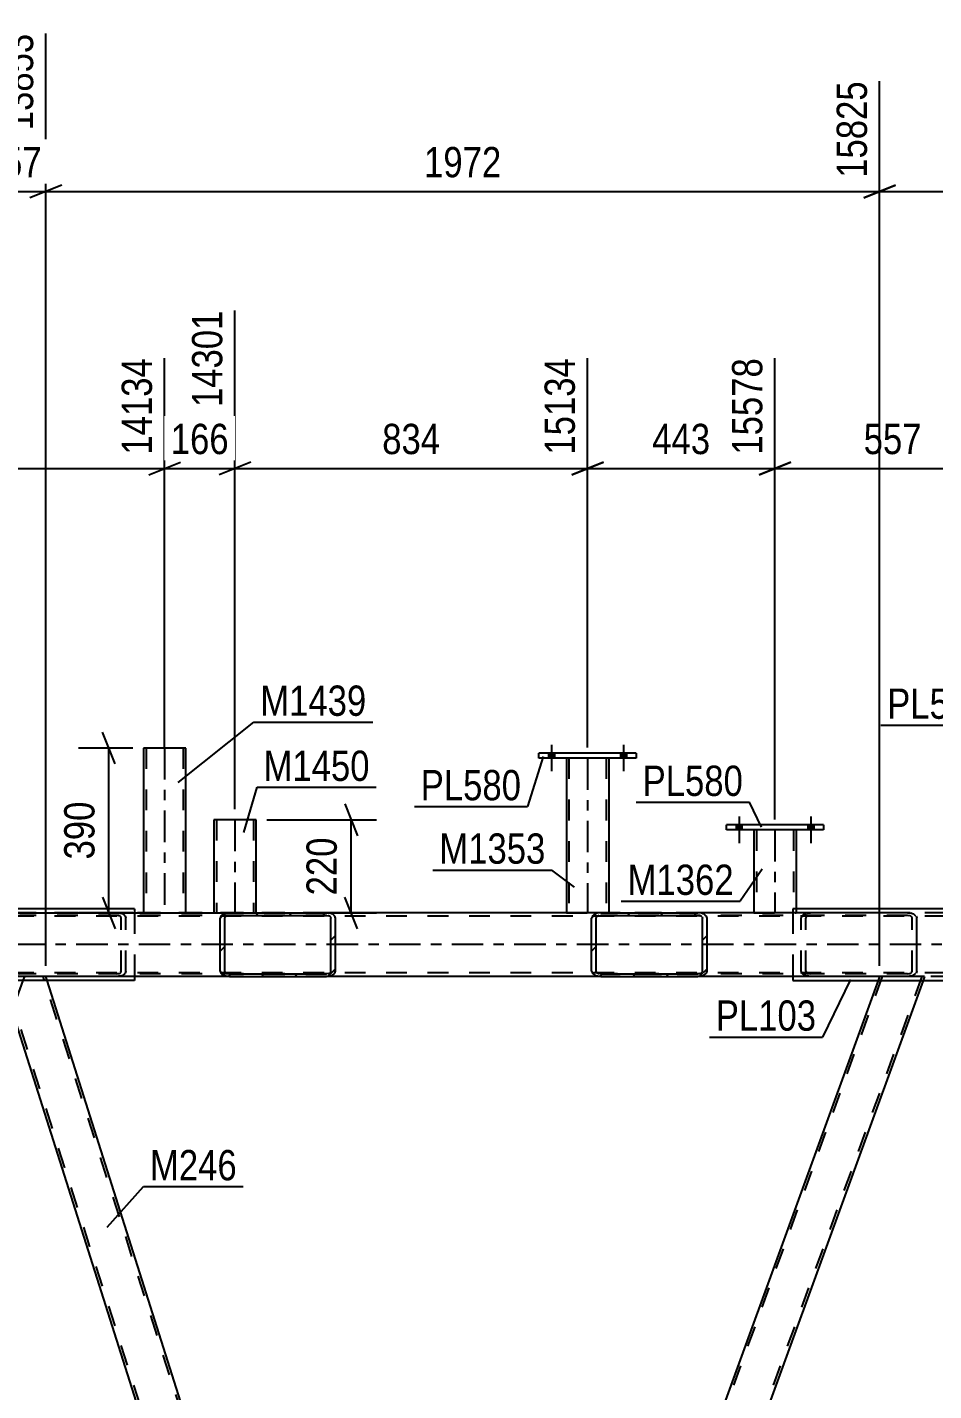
# Model space of a CAD drawing. Header units: millimetres. Extents: x -857 to 332, y -866 to -25.
# Drawn here: x -230.6 to -144.8, y -319.6 to -190.6 of the extents above; entities that cross this region are included whole.
import ezdxf

# ---------------------------------------------------------------- set-up
doc = ezdxf.new("R2010")
doc.units = ezdxf.units.MM
doc.linetypes.add('DXK_LINE_DOT2', pattern=[3.9198, 1.9599, -1.9599])
doc.linetypes.add('DXK_LINE_DOT3', pattern=[5.9187, 2.979, -0.9799, 0.9799, -0.9799])
doc.styles.add('Arial Narrow', font='ARIALN.TTF', dxfattribs={"height": 0.2})

# ---------------------------------------------------------------- blocks, each defined once
blk = doc.blocks.new('Bolt-570386455-1266 - 1253')
at = {"linetype": 'Continuous'}
for points in [[(-162.96, -266.08), (-163.52, -266.08), (-163.52, -266.56), (-162.96, -266.56)], [(-162.96, -266.08), (-163.52, -266.08), (-163.52, -266.56), (-162.96, -266.56)], [(-156.16, -266.08), (-156.72, -266.08), (-156.72, -266.56), (-156.16, -266.56)], [(-156.16, -266.08), (-156.72, -266.08), (-156.72, -266.56), (-156.16, -266.56)]]:
    blk.add_hatch(color=1, dxfattribs=at).paths.add_polyline_path(points)
at = {"color": 1, "linetype": 'Continuous'}
for p, q in [((-163.24, -265.28), (-163.24, -267.8)), ((-163.24, -265.28), (-163.24, -267.8)), ((-156.44, -265.28), (-156.44, -267.8)), ((-156.44, -265.28), (-156.44, -267.8)), ((-163.52, -266.08), (-163.52, -266.56)), ((-163.52, -266.08), (-163.52, -266.56)), ((-162.96, -266.08), (-162.96, -266.56)), ((-162.96, -266.08), (-162.96, -266.56)), ((-156.72, -266.08), (-156.72, -266.56)), ((-156.72, -266.08), (-156.72, -266.56)), ((-156.16, -266.08), (-156.16, -266.56)), ((-156.16, -266.08), (-156.16, -266.56))]:
    blk.add_line(p, q, dxfattribs=at)
blk = doc.blocks.new('Part-570386455-1396 - 1253')
at = {"color": 2, "linetype": 'Continuous'}
for p, q in [((-161.84, -266.56), (-161.84, -274.41)), ((-157.84, -266.56), (-157.84, -274.01))]:
    blk.add_line(p, q, dxfattribs=at)
at = {"color": 7, "linetype": 'DXK_LINE_DOT2'}
for p, q in [((-157.84, -266.56), (-161.84, -266.56)), ((-161.8, -266.56), (-161.84, -266.56)), ((-161.6, -266.56), (-161.6, -274.41)), ((-158.08, -266.56), (-158.08, -274.41)), ((-161.84, -274.41), (-161.84, -274.41)), ((-161.84, -274.41), (-157.84, -274.41)), ((-157.84, -274.01), (-157.84, -274.41))]:
    blk.add_line(p, q, dxfattribs=at)
at = {"color": 7, "linetype": 'DXK_LINE_DOT3'}
blk.add_line((-159.84, -266.56), (-159.84, -274.41), dxfattribs=at)
blk = doc.blocks.new('Bolt-570386455-1319 - 1253')
at = {"linetype": 'Continuous'}
for points in [[(-180.69, -259.29), (-181.25, -259.29), (-181.25, -259.77), (-180.69, -259.77)], [(-180.69, -259.29), (-181.25, -259.29), (-181.25, -259.77), (-180.69, -259.77)], [(-173.89, -259.29), (-174.45, -259.29), (-174.45, -259.77), (-173.89, -259.77)], [(-173.89, -259.29), (-174.45, -259.29), (-174.45, -259.77), (-173.89, -259.77)]]:
    blk.add_hatch(color=1, dxfattribs=at).paths.add_polyline_path(points)
at = {"color": 1, "linetype": 'Continuous'}
for p, q in [((-180.97, -258.49), (-180.97, -261.01)), ((-180.97, -258.49), (-180.97, -261.01)), ((-174.17, -258.49), (-174.17, -261.01)), ((-174.17, -258.49), (-174.17, -261.01)), ((-181.25, -259.29), (-181.25, -259.77)), ((-181.25, -259.29), (-181.25, -259.77)), ((-180.69, -259.29), (-180.69, -259.77)), ((-180.69, -259.29), (-180.69, -259.77)), ((-174.45, -259.29), (-174.45, -259.77)), ((-174.45, -259.29), (-174.45, -259.77)), ((-173.89, -259.29), (-173.89, -259.77)), ((-173.89, -259.29), (-173.89, -259.77))]:
    blk.add_line(p, q, dxfattribs=at)
blk = doc.blocks.new('Part-570386455-1726 - 1253')
at = {"color": 2, "linetype": 'Continuous'}
for p, q in [((-172.97, -259.29), (-182.17, -259.29)), ((-182.17, -259.77), (-182.17, -259.29)), ((-172.97, -259.77), (-182.17, -259.77)), ((-172.97, -259.29), (-172.97, -259.77))]:
    blk.add_line(p, q, dxfattribs=at)
blk = doc.blocks.new('Part-570386455-1364 - 1253')
at = {"color": 7, "linetype": 'DXK_LINE_DOT2'}
for p, q in [((-92.74, -274.73), (-782.94, -274.73)), ((-92.74, -274.41), (-754.09, -274.41)), ((-202.27, -274.41), (-261.44, -274.41)), ((-135.29, -274.41), (-176.31, -274.41)), ((-92.74, -280.09), (-782.94, -280.09)), ((-202.27, -280.41), (-261.44, -280.41)), ((-135.29, -280.41), (-176.31, -280.41))]:
    blk.add_line(p, q, dxfattribs=at)
at = {"color": 2, "linetype": 'Continuous'}
for p, q in [((-176.31, -274.41), (-202.27, -274.41)), ((-176.31, -280.41), (-202.27, -280.41))]:
    blk.add_line(p, q, dxfattribs=at)
at = {"color": 7, "linetype": 'DXK_LINE_DOT3'}
blk.add_line((-92.74, -277.41), (-782.94, -277.41), dxfattribs=at)
blk = doc.blocks.new('Part-570386455-1401 - 1253')
at = {"color": 2, "linetype": 'Continuous'}
for p, q in [((-155.24, -266.08), (-164.44, -266.08)), ((-164.44, -266.56), (-164.44, -266.08)), ((-155.24, -266.56), (-164.44, -266.56)), ((-155.24, -266.08), (-155.24, -266.56))]:
    blk.add_line(p, q, dxfattribs=at)
blk = doc.blocks.new('Part-570386455-1557 - 1253')
at = {"color": 2, "linetype": 'Continuous'}
for p, q in [((-208.92, -265.6), (-212.92, -265.6)), ((-212.92, -265.6), (-212.92, -274.41)), ((-208.92, -274.41), (-208.92, -265.6))]:
    blk.add_line(p, q, dxfattribs=at)
at = {"color": 7, "linetype": 'DXK_LINE_DOT2'}
for p, q in [((-212.68, -265.6), (-212.68, -274.41)), ((-212.68, -265.6), (-212.66, -265.6)), ((-209.16, -265.6), (-209.16, -274.41)), ((-212.92, -274.41), (-212.92, -274.41)), ((-212.92, -274.41), (-208.92, -274.41)), ((-208.92, -274.41), (-208.92, -274.41)), ((-208.92, -274.41), (-208.92, -274.41))]:
    blk.add_line(p, q, dxfattribs=at)
at = {"color": 7, "linetype": 'DXK_LINE_DOT3'}
blk.add_line((-210.92, -265.6), (-210.92, -274.41), dxfattribs=at)
blk = doc.blocks.new('Part-570386455-2098 - 1253')
at = {"color": 7, "linetype": 'DXK_LINE_DOT2'}
for p, q in [((-149.69, -280.41), (-193, -399.41)), ((-145.94, -280.41), (-189.25, -399.41)), ((-149.94, -280.41), (-150.09, -280.81)), ((-145.69, -280.41), (-149.94, -280.41)), ((-149.94, -280.41), (-149.9, -280.41)), ((-145.69, -280.41), (-145.83, -280.81)), ((-192.09, -396.2), (-193.26, -399.41)), ((-189, -399.41), (-193.26, -399.41)), ((-188.85, -399.01), (-189, -399.41))]:
    blk.add_line(p, q, dxfattribs=at)
at = {"color": 2, "linetype": 'Continuous'}
for p, q in [((-150.09, -280.81), (-192.09, -396.2)), ((-145.83, -280.81), (-188.85, -399.01))]:
    blk.add_line(p, q, dxfattribs=at)
blk = doc.blocks.new('Part-570386455-1721 - 1253')
at = {"color": 2, "linetype": 'Continuous'}
for p, q in [((-179.57, -259.77), (-179.57, -274.41)), ((-175.57, -259.77), (-175.57, -274.41))]:
    blk.add_line(p, q, dxfattribs=at)
at = {"color": 7, "linetype": 'DXK_LINE_DOT2'}
for p, q in [((-175.57, -259.77), (-179.57, -259.77)), ((-179.53, -259.77), (-179.57, -259.77)), ((-179.33, -259.77), (-179.33, -274.41)), ((-175.81, -259.77), (-175.81, -274.41)), ((-179.57, -274.41), (-179.57, -274.41)), ((-179.57, -274.41), (-175.57, -274.41)), ((-175.57, -274.41), (-175.57, -274.41)), ((-175.57, -274.41), (-175.57, -274.41))]:
    blk.add_line(p, q, dxfattribs=at)
at = {"color": 7, "linetype": 'DXK_LINE_DOT3'}
blk.add_line((-177.57, -259.77), (-177.57, -274.41), dxfattribs=at)
blk = doc.blocks.new('Part-570386455-1733 - 1253')
at = {"color": 2, "linetype": 'Continuous'}
for p, q in [((-215.57, -258.81), (-219.57, -258.81)), ((-219.57, -258.81), (-219.57, -274.41)), ((-215.57, -274.41), (-215.57, -258.81))]:
    blk.add_line(p, q, dxfattribs=at)
at = {"color": 7, "linetype": 'DXK_LINE_DOT2'}
for p, q in [((-219.33, -258.81), (-219.33, -274.41)), ((-219.33, -258.81), (-219.31, -258.81)), ((-219.31, -258.81), (-219.27, -258.81)), ((-219.27, -258.81), (-219.26, -258.81)), ((-215.81, -258.81), (-215.81, -274.41)), ((-219.57, -274.41), (-219.57, -274.41)), ((-219.57, -274.41), (-215.57, -274.41)), ((-215.57, -274.41), (-215.57, -274.41)), ((-215.57, -274.41), (-215.57, -274.41))]:
    blk.add_line(p, q, dxfattribs=at)
at = {"color": 7, "linetype": 'DXK_LINE_DOT3'}
blk.add_line((-217.57, -258.81), (-217.57, -274.41), dxfattribs=at)
blk = doc.blocks.new('Part-570386455-1905 - 1253')
at = {"color": 2, "linetype": 'Continuous'}
for p, q in [((-158.15, -274.01), (-158.15, -274.41)), ((-135.29, -274.01), (-158.15, -274.01)), ((-135.29, -280.81), (-135.29, -274.01)), ((-158.15, -280.41), (-158.15, -280.81)), ((-158.15, -280.81), (-135.29, -280.81))]:
    blk.add_line(p, q, dxfattribs=at)
at = {"color": 7, "linetype": 'DXK_LINE_DOT2'}
blk.add_line((-158.15, -274.41), (-158.15, -280.41), dxfattribs=at)
blk = doc.blocks.new('Part-570386455-1910 - 1253')
at = {"color": 2, "linetype": 'Continuous'}
for p, q in [((-243.28, -274.01), (-243.28, -274.41)), ((-220.43, -274.01), (-243.28, -274.01)), ((-220.43, -274.01), (-220.43, -274.41)), ((-243.28, -280.41), (-243.28, -280.81)), ((-220.43, -280.81), (-243.28, -280.81)), ((-220.43, -280.41), (-220.43, -280.81))]:
    blk.add_line(p, q, dxfattribs=at)
at = {"color": 7, "linetype": 'DXK_LINE_DOT2'}
for p, q in [((-243.28, -274.41), (-243.28, -280.41)), ((-220.43, -274.41), (-220.43, -280.41))]:
    blk.add_line(p, q, dxfattribs=at)
blk = doc.blocks.new('Part-570386455-2012 - 1253')
at = {"linetype": 'Continuous'}
h = blk.add_hatch(dxfattribs=at)
h.set_pattern_fill('', scale=0.7, style=0, pattern_type=0)
h.set_pattern_definition([(45, (-212.3178, -274.8868), (-1.57154, 1.57154), [])])
h.paths.add_polyline_path([(-212.25, -274.7), (-212.32, -274.89), (-212.32, -279.93), (-212.25, -280.11), (-212.06, -280.27), (-211.78, -280.37), (-211.44, -280.41), (-202.27, -280.41), (-201.94, -280.37), (-201.66, -280.27), (-201.47, -280.11), (-201.4, -279.93), (-201.4, -274.89), (-201.47, -274.7), (-201.66, -274.55), (-201.94, -274.44), (-202.27, -274.41), (-211.44, -274.41), (-211.78, -274.44), (-212.06, -274.55)])
h.paths.add_polyline_path([(-211.61, -274.67), (-211.44, -274.65), (-202.27, -274.65), (-202.11, -274.67), (-201.96, -274.72), (-201.87, -274.79), (-201.84, -274.89), (-201.84, -279.93), (-201.87, -280.02), (-201.96, -280.1), (-202.11, -280.15), (-202.27, -280.17), (-211.44, -280.17), (-211.61, -280.15), (-211.75, -280.1), (-211.85, -280.02), (-211.88, -279.93), (-211.88, -274.89), (-211.85, -274.79), (-211.75, -274.72)])
at = {"color": 2, "linetype": 'Continuous'}
for p, q in [((-231.86, -274.89), (-231.82, -274.7)), ((-231.82, -274.7), (-231.73, -274.55)), ((-231.73, -274.55), (-231.59, -274.44)), ((-231.59, -274.44), (-231.57, -274.44)), ((-231.57, -274.44), (-231.27, -274.41)), ((-231.27, -274.41), (-211.44, -274.41)), ((-212.25, -274.7), (-212.32, -274.89)), ((-211.44, -274.41), (-211.78, -274.44)), ((-211.61, -274.67), (-211.44, -274.65)), ((-211.44, -274.41), (-202.27, -274.41)), ((-211.44, -274.65), (-202.27, -274.65)), ((-201.94, -274.44), (-202.27, -274.41)), ((-202.27, -274.65), (-202.11, -274.67)), ((-201.4, -274.89), (-201.47, -274.7)), ((-231.86, -279.93), (-231.86, -274.89)), ((-212.32, -279.93), (-212.32, -274.89)), ((-211.88, -274.89), (-211.85, -274.79)), ((-211.88, -279.93), (-211.88, -274.89)), ((-201.87, -274.79), (-201.84, -274.89)), ((-201.84, -279.93), (-201.84, -274.89)), ((-201.4, -279.93), (-201.4, -274.89)), ((-231.82, -280.11), (-231.86, -279.93)), ((-231.73, -280.27), (-231.82, -280.11)), ((-231.59, -280.37), (-231.73, -280.27)), ((-231.57, -280.37), (-231.59, -280.37)), ((-231.27, -280.41), (-231.57, -280.37)), ((-211.44, -280.41), (-231.27, -280.41)), ((-212.32, -279.93), (-212.25, -280.11)), ((-211.85, -280.02), (-211.88, -279.93)), ((-211.78, -280.37), (-211.44, -280.41)), ((-211.44, -280.17), (-211.61, -280.15)), ((-211.44, -280.17), (-202.27, -280.17)), ((-211.44, -280.41), (-202.27, -280.41)), ((-202.11, -280.15), (-202.27, -280.17)), ((-202.27, -280.41), (-201.94, -280.37)), ((-201.84, -279.93), (-201.87, -280.02)), ((-201.47, -280.11), (-201.4, -279.93))]:
    blk.add_line(p, q, dxfattribs=at)
at = {"color": 7, "linetype": 'DXK_LINE_DOT2'}
for p, q in [((-231.58, -274.72), (-231.62, -274.79)), ((-231.44, -274.67), (-231.58, -274.72)), ((-231.58, -274.72), (-231.58, -280.1)), ((-231.57, -280.37), (-231.57, -274.44)), ((-231.27, -274.65), (-231.44, -274.67)), ((-202.27, -274.65), (-231.27, -274.65)), ((-222.1, -274.41), (-221.77, -274.44)), ((-221.94, -274.67), (-222.1, -274.65)), ((-221.3, -274.7), (-221.23, -274.89)), ((-211.44, -274.41), (-202.27, -274.41)), ((-231.62, -274.79), (-231.64, -274.89)), ((-231.64, -279.93), (-231.64, -274.89)), ((-221.67, -274.89), (-221.7, -274.79)), ((-221.67, -279.93), (-221.67, -274.89)), ((-221.23, -279.93), (-221.23, -274.89)), ((-231.64, -279.93), (-231.62, -280.02)), ((-231.62, -280.02), (-231.58, -280.1)), ((-231.58, -280.1), (-231.44, -280.15)), ((-231.44, -280.15), (-231.27, -280.17)), ((-202.27, -280.17), (-231.27, -280.17)), ((-222.1, -280.17), (-221.94, -280.15)), ((-221.77, -280.37), (-222.1, -280.41)), ((-221.7, -280.02), (-221.67, -279.93)), ((-221.23, -279.93), (-221.3, -280.11)), ((-202.27, -280.41), (-211.44, -280.41))]:
    blk.add_line(p, q, dxfattribs=at)
for centre, radius, start, end in [((-222, -275.07), 0.409, 41.9362, 80.4818), ((-221.9, -275.25), 0.817, 41.9362, 80.4818), ((-222, -279.75), 0.409, 279.5182, 318.0638), ((-221.9, -279.56), 0.817, 279.5182, 318.0638)]:
    blk.add_arc(centre, radius, start, end, dxfattribs=at)
at = {"color": 2, "linetype": 'Continuous'}
for centre, radius, start, end in [((-211.64, -275.25), 0.817, 99.5182, 138.0638), ((-211.54, -275.07), 0.409, 99.5182, 138.0638), ((-202.17, -275.07), 0.409, 41.9362, 80.4818), ((-202.07, -275.25), 0.817, 41.9362, 80.4818), ((-211.64, -279.56), 0.817, 221.9362, 260.4818), ((-211.54, -279.75), 0.409, 221.9362, 260.4818), ((-202.17, -279.75), 0.409, 279.5182, 318.0638), ((-202.07, -279.56), 0.817, 279.5182, 318.0638)]:
    blk.add_arc(centre, radius, start, end, dxfattribs=at)
blk = doc.blocks.new('Part-570386455-2091 - 1253')
at = {"linetype": 'Continuous'}
h = blk.add_hatch(dxfattribs=at)
h.set_pattern_fill('', scale=0.7, style=0, pattern_type=0)
h.set_pattern_definition([(45, (-177.1798, -274.8868), (-1.57154, 1.57154), [])])
h.paths.add_polyline_path([(-177.11, -274.7), (-177.18, -274.89), (-177.18, -279.93), (-177.11, -280.11), (-176.92, -280.27), (-176.64, -280.37), (-176.31, -280.41), (-167.14, -280.41), (-166.8, -280.37), (-166.52, -280.27), (-166.33, -280.11), (-166.26, -279.93), (-166.26, -274.89), (-166.33, -274.7), (-166.52, -274.55), (-166.8, -274.44), (-167.14, -274.41), (-176.31, -274.41), (-176.64, -274.44), (-176.92, -274.55)])
h.paths.add_polyline_path([(-176.47, -274.67), (-176.31, -274.65), (-167.14, -274.65), (-166.97, -274.67), (-166.83, -274.72), (-166.73, -274.79), (-166.7, -274.89), (-166.7, -279.93), (-166.73, -280.02), (-166.83, -280.1), (-166.97, -280.15), (-167.14, -280.17), (-176.31, -280.17), (-176.47, -280.15), (-176.62, -280.1), (-176.71, -280.02), (-176.74, -279.93), (-176.74, -274.89), (-176.71, -274.79), (-176.62, -274.72)])
at = {"color": 2, "linetype": 'Continuous'}
for p, q in [((-177.11, -274.7), (-177.18, -274.89)), ((-176.31, -274.41), (-176.64, -274.44)), ((-176.47, -274.67), (-176.31, -274.65)), ((-176.31, -274.41), (-167.14, -274.41)), ((-176.31, -274.65), (-167.14, -274.65)), ((-147.31, -274.41), (-167.14, -274.41)), ((-166.8, -274.44), (-167.14, -274.41)), ((-167.14, -274.65), (-166.97, -274.67)), ((-166.26, -274.89), (-166.33, -274.7)), ((-147.31, -274.41), (-146.97, -274.44)), ((-146.5, -274.7), (-146.43, -274.89)), ((-177.18, -279.93), (-177.18, -274.89)), ((-176.74, -274.89), (-176.71, -274.79)), ((-176.74, -279.93), (-176.74, -274.89)), ((-166.73, -274.79), (-166.7, -274.89)), ((-166.7, -279.93), (-166.7, -274.89)), ((-166.26, -279.93), (-166.26, -274.89)), ((-146.43, -279.93), (-146.43, -274.89)), ((-177.18, -279.93), (-177.11, -280.11)), ((-176.71, -280.02), (-176.74, -279.93)), ((-176.64, -280.37), (-176.31, -280.41)), ((-176.31, -280.17), (-176.47, -280.15)), ((-176.31, -280.17), (-167.14, -280.17)), ((-176.31, -280.41), (-167.14, -280.41)), ((-166.97, -280.15), (-167.14, -280.17)), ((-167.14, -280.41), (-166.8, -280.37)), ((-147.31, -280.41), (-167.14, -280.41)), ((-166.7, -279.93), (-166.73, -280.02)), ((-166.33, -280.11), (-166.26, -279.93)), ((-146.97, -280.37), (-147.31, -280.41)), ((-146.43, -279.93), (-146.5, -280.11))]:
    blk.add_line(p, q, dxfattribs=at)
at = {"color": 7, "linetype": 'DXK_LINE_DOT2'}
for p, q in [((-176.31, -274.41), (-167.14, -274.41)), ((-147.31, -274.65), (-176.31, -274.65)), ((-157.35, -274.89), (-157.28, -274.7)), ((-156.81, -274.44), (-156.48, -274.41)), ((-156.48, -274.65), (-156.64, -274.67)), ((-147.14, -274.67), (-147.31, -274.65)), ((-157.35, -279.93), (-157.35, -274.89)), ((-156.88, -274.79), (-156.91, -274.89)), ((-156.91, -279.93), (-156.91, -274.89)), ((-146.87, -274.89), (-146.9, -274.79)), ((-146.87, -279.93), (-146.87, -274.89)), ((-147.31, -280.17), (-176.31, -280.17)), ((-167.14, -280.41), (-176.31, -280.41)), ((-157.28, -280.11), (-157.35, -279.93)), ((-156.91, -279.93), (-156.88, -280.02)), ((-156.48, -280.41), (-156.81, -280.37)), ((-156.64, -280.15), (-156.48, -280.17)), ((-147.31, -280.17), (-147.14, -280.15)), ((-146.9, -280.02), (-146.87, -279.93))]:
    blk.add_line(p, q, dxfattribs=at)
at = {"color": 2, "linetype": 'Continuous'}
for centre, radius, start, end in [((-176.51, -275.25), 0.817, 99.5182, 138.0638), ((-176.41, -275.07), 0.409, 99.5182, 138.0638), ((-167.04, -275.07), 0.409, 41.9362, 80.4818), ((-166.94, -275.25), 0.817, 41.9362, 80.4818), ((-147.11, -275.25), 0.817, 41.9362, 80.4818), ((-176.51, -279.56), 0.817, 221.9362, 260.4818), ((-176.41, -279.75), 0.409, 221.9362, 260.4818), ((-167.04, -279.75), 0.409, 279.5182, 318.0638), ((-166.94, -279.56), 0.817, 279.5182, 318.0638), ((-147.11, -279.56), 0.817, 279.5182, 318.0638)]:
    blk.add_arc(centre, radius, start, end, dxfattribs=at)
at = {"color": 7, "linetype": 'DXK_LINE_DOT2'}
for centre, radius, start, end in [((-156.68, -275.25), 0.817, 99.5182, 138.0638), ((-156.58, -275.07), 0.409, 99.5182, 138.0638), ((-147.21, -275.07), 0.409, 41.9362, 80.4818), ((-156.68, -279.56), 0.817, 221.9362, 260.4818), ((-156.58, -279.75), 0.409, 221.9362, 260.4818), ((-147.21, -279.75), 0.409, 279.5182, 318.0638)]:
    blk.add_arc(centre, radius, start, end, dxfattribs=at)
blk = doc.blocks.new('Part-570386455-2108 - 1253')
at = {"color": 2, "linetype": 'Continuous'}
for p, q in [((-230.97, -280.81), (-231.99, -283.61)), ((-192.09, -396.2), (-228.68, -280.81)), ((-195.4, -399.01), (-231.99, -283.61)), ((-192.09, -396.2), (-193.11, -399.01))]:
    blk.add_line(p, q, dxfattribs=at)
at = {"color": 7, "linetype": 'DXK_LINE_DOT2'}
for p, q in [((-230.82, -280.41), (-230.97, -280.81)), ((-228.81, -280.41), (-230.82, -280.41)), ((-192.22, -396.57), (-229.06, -280.41)), ((-228.68, -280.81), (-228.81, -280.41)), ((-195.02, -399.41), (-231.85, -283.24)), ((-195.27, -399.41), (-195.4, -399.01)), ((-193.26, -399.41), (-195.27, -399.41)), ((-193.11, -399.01), (-193.26, -399.41))]:
    blk.add_line(p, q, dxfattribs=at)
blk = doc.blocks.new('StraightDimension-570386455-15690 - 1253')
at = {"color": 7, "linetype": 'Continuous'}
for p, q in [((-257.57, -257.81), (-257.57, -217.41)), ((-217.57, -258.77), (-217.57, -221.91)), ((-256.07, -231.75), (-259.07, -232.95)), ((-219.07, -232.95), (-216.07, -231.75)), ((-257.57, -232.35), (-217.57, -232.35))]:
    blk.add_line(p, q, dxfattribs=at)
at = {"color": 0}
blk.add_wipeout([(-233.31, -231.6), (-233.31, -227.4), (-241.82, -227.4), (-241.82, -231.6)], dxfattribs=at)
at = {"color": 3, "style": 'Arial Narrow'}
blk.add_text('1000', height=2.863, dxfattribs=at).set_placement((-241.22, -231))
at = {"color": 0, "linetype": 'Continuous'}
blk.add_wipeout([(-218.17, -221.31), (-222.37, -221.31), (-222.37, -231.65), (-218.17, -231.65)], dxfattribs=at)
at = {"color": 3, "linetype": 'Continuous', "style": 'Arial Narrow'}
blk.add_text('14134', height=2.863, rotation=90.0002, dxfattribs=at).set_placement((-218.77, -231.05))
blk = doc.blocks.new('StraightDimension-570386455-35167 - 1253')
at = {"color": 7, "linetype": 'Continuous'}
for p, q in [((-149.94, -279.41), (-149.94, -195.72)), ((-92.74, -273.41), (-92.74, -195.72)), ((-148.44, -205.56), (-151.44, -206.76)), ((-149.94, -206.16), (-92.74, -206.16)), ((-94.24, -206.76), (-91.24, -205.56))]:
    blk.add_line(p, q, dxfattribs=at)
at = {"color": 0}
blk.add_wipeout([(-117.08, -205.41), (-117.08, -201.21), (-125.6, -201.21), (-125.6, -205.41)], dxfattribs=at)
at = {"color": 3, "style": 'Arial Narrow'}
blk.add_text('1430', height=2.863, dxfattribs=at).set_placement((-125, -204.81))
at = {"color": 0, "linetype": 'Continuous'}
blk.add_wipeout([(-93.34, -195.12), (-97.54, -195.12), (-97.54, -205.46), (-93.34, -205.46)], dxfattribs=at)
at = {"color": 3, "linetype": 'Continuous', "style": 'Arial Narrow'}
blk.add_text('17255', height=2.863, rotation=90.0002, dxfattribs=at).set_placement((-93.94, -204.86))
blk = doc.blocks.new('StraightDimension-570386455-15688 - 1253')
at = {"color": 7, "linetype": 'Continuous'}
for p, q in [((-210.92, -264.6), (-210.92, -217.41)), ((-177.57, -258.77), (-177.57, -221.91)), ((-209.42, -231.75), (-212.42, -232.95)), ((-179.07, -232.95), (-176.07, -231.75)), ((-210.92, -232.35), (-177.57, -232.35))]:
    blk.add_line(p, q, dxfattribs=at)
at = {"color": 0}
blk.add_wipeout([(-190.9, -231.6), (-190.9, -227.4), (-197.59, -227.4), (-197.59, -231.6)], dxfattribs=at)
at = {"color": 3, "style": 'Arial Narrow'}
blk.add_text('834', height=2.863, dxfattribs=at).set_placement((-196.99, -231))
at = {"color": 0, "linetype": 'Continuous'}
blk.add_wipeout([(-178.17, -221.31), (-182.37, -221.31), (-182.37, -231.65), (-178.17, -231.65)], dxfattribs=at)
at = {"color": 3, "linetype": 'Continuous', "style": 'Arial Narrow'}
blk.add_text('15134', height=2.863, rotation=90.0002, dxfattribs=at).set_placement((-178.77, -231.05))
blk = doc.blocks.new('StraightDimension-570386455-36472 - 1253')
at = {"color": 7, "linetype": 'Continuous'}
for p, q in [((-200.54, -264.1), (-199.34, -267.1)), ((-207.92, -265.6), (-197.54, -265.6)), ((-199.94, -274.41), (-199.94, -265.6)), ((-199.34, -275.91), (-200.54, -272.91)), ((-207.92, -274.41), (-197.54, -274.41))]:
    blk.add_line(p, q, dxfattribs=at)
at = {"color": 0}
blk.add_wipeout([(-200.69, -266.66), (-204.89, -266.66), (-204.89, -273.35), (-200.69, -273.35)], dxfattribs=at)
at = {"color": 3, "style": 'Arial Narrow'}
blk.add_text('220', height=2.863, rotation=90.0002, dxfattribs=at).set_placement((-201.29, -272.75))
blk = doc.blocks.new('StraightDimension-570386455-15687 - 1253')
at = {"color": 7, "linetype": 'Continuous'}
for p, q in [((-177.57, -258.77), (-177.57, -221.91)), ((-159.84, -265.56), (-159.84, -221.91)), ((-176.07, -231.75), (-179.07, -232.95)), ((-161.34, -232.95), (-158.34, -231.75)), ((-177.57, -232.35), (-159.84, -232.35))]:
    blk.add_line(p, q, dxfattribs=at)
at = {"color": 0}
blk.add_wipeout([(-165.36, -231.6), (-165.36, -227.4), (-172.05, -227.4), (-172.05, -231.6)], dxfattribs=at)
at = {"color": 3, "style": 'Arial Narrow'}
blk.add_text('443', height=2.863, dxfattribs=at).set_placement((-171.45, -231))
at = {"color": 0, "linetype": 'Continuous'}
blk.add_wipeout([(-160.44, -221.31), (-164.64, -221.31), (-164.64, -231.65), (-160.44, -231.65)], dxfattribs=at)
at = {"color": 3, "linetype": 'Continuous', "style": 'Arial Narrow'}
blk.add_text('15578', height=2.863, rotation=90.0002, dxfattribs=at).set_placement((-161.04, -231.05))
blk = doc.blocks.new('StraightDimension-570386455-15689 - 1253')
at = {"color": 7, "linetype": 'Continuous'}
for p, q in [((-210.92, -264.6), (-210.92, -217.41)), ((-217.57, -258.77), (-217.57, -221.91)), ((-219.07, -232.95), (-216.07, -231.75)), ((-209.42, -231.75), (-212.42, -232.95)), ((-217.57, -232.35), (-210.92, -232.35))]:
    blk.add_line(p, q, dxfattribs=at)
at = {"color": 0}
blk.add_wipeout([(-210.9, -231.6), (-210.9, -227.4), (-217.59, -227.4), (-217.59, -231.6)], dxfattribs=at)
at = {"color": 3, "style": 'Arial Narrow'}
blk.add_text('166', height=2.863, dxfattribs=at).set_placement((-216.99, -231))
at = {"color": 0, "linetype": 'Continuous'}
blk.add_wipeout([(-211.52, -216.81), (-215.72, -216.81), (-215.72, -227.15), (-211.52, -227.15)], dxfattribs=at)
at = {"color": 3, "linetype": 'Continuous', "style": 'Arial Narrow'}
blk.add_text('14301', height=2.863, rotation=90.0002, dxfattribs=at).set_placement((-212.12, -226.55))
blk = doc.blocks.new('StraightDimension-570386455-15686 - 1253')
at = {"color": 7, "linetype": 'Continuous'}
for p, q in [((-159.84, -265.56), (-159.84, -221.91)), ((-137.57, -258.77), (-137.57, -221.91)), ((-158.34, -231.75), (-161.34, -232.95)), ((-139.07, -232.95), (-136.07, -231.75)), ((-159.84, -232.35), (-137.57, -232.35))]:
    blk.add_line(p, q, dxfattribs=at)
at = {"color": 0}
blk.add_wipeout([(-145.36, -231.6), (-145.36, -227.4), (-152.05, -227.4), (-152.05, -231.6)], dxfattribs=at)
at = {"color": 3, "style": 'Arial Narrow'}
blk.add_text('557', height=2.863, dxfattribs=at).set_placement((-151.45, -231))
at = {"color": 0, "linetype": 'Continuous'}
blk.add_wipeout([(-138.17, -221.31), (-142.37, -221.31), (-142.37, -231.65), (-138.17, -231.65)], dxfattribs=at)
at = {"color": 3, "linetype": 'Continuous', "style": 'Arial Narrow'}
blk.add_text('16134', height=2.863, rotation=90.0002, dxfattribs=at).set_placement((-138.77, -231.05))
blk = doc.blocks.new('StraightDimension-570386455-35168 - 1253')
at = {"color": 7, "linetype": 'Continuous'}
for p, q in [((-228.81, -279.41), (-228.81, -191.22)), ((-149.94, -279.41), (-149.94, -195.72)), ((-227.31, -205.56), (-230.31, -206.76)), ((-228.81, -206.16), (-149.94, -206.16)), ((-151.44, -206.76), (-148.44, -205.56))]:
    blk.add_line(p, q, dxfattribs=at)
at = {"color": 0}
blk.add_wipeout([(-185.12, -205.41), (-185.12, -201.21), (-193.63, -201.21), (-193.63, -205.41)], dxfattribs=at)
at = {"color": 3, "style": 'Arial Narrow'}
blk.add_text('1972', height=2.863, dxfattribs=at).set_placement((-193.03, -204.81))
at = {"color": 0, "linetype": 'Continuous'}
blk.add_wipeout([(-150.54, -195.12), (-154.74, -195.12), (-154.74, -205.46), (-150.54, -205.46)], dxfattribs=at)
at = {"color": 3, "linetype": 'Continuous', "style": 'Arial Narrow'}
blk.add_text('15825', height=2.863, rotation=90.0002, dxfattribs=at).set_placement((-151.14, -204.86))
blk = doc.blocks.new('StraightDimension-570386455-35169 - 1253')
at = {"color": 7, "linetype": 'Continuous'}
for p, q in [((-228.81, -279.41), (-228.81, -191.22)), ((-235.08, -279.41), (-235.08, -195.72)), ((-236.58, -206.76), (-233.58, -205.56)), ((-235.08, -206.16), (-228.81, -206.16)), ((-227.31, -205.56), (-230.31, -206.76))]:
    blk.add_line(p, q, dxfattribs=at)
at = {"color": 0}
blk.add_wipeout([(-228.6, -205.41), (-228.6, -201.21), (-235.28, -201.21), (-235.28, -205.41)], dxfattribs=at)
at = {"color": 3, "style": 'Arial Narrow'}
blk.add_text('157', height=2.863, dxfattribs=at).set_placement((-234.68, -204.81))
at = {"color": 0, "linetype": 'Continuous'}
blk.add_wipeout([(-229.41, -190.62), (-233.61, -190.62), (-233.61, -200.96), (-229.41, -200.96)], dxfattribs=at)
at = {"color": 3, "linetype": 'Continuous', "style": 'Arial Narrow'}
blk.add_text('13853', height=2.863, rotation=90.0002, dxfattribs=at).set_placement((-230.01, -200.36))
blk = doc.blocks.new('StraightDimension-570386455-36486 - 1253')
at = {"color": 7, "linetype": 'Continuous'}
for p, q in [((-222.26, -260.31), (-223.46, -257.31)), ((-220.57, -258.81), (-225.71, -258.81)), ((-222.86, -274.41), (-222.86, -258.81)), ((-223.46, -272.91), (-222.26, -275.91)), ((-220.57, -274.41), (-225.71, -274.41))]:
    blk.add_line(p, q, dxfattribs=at)
at = {"color": 0}
blk.add_wipeout([(-223.61, -263.26), (-227.81, -263.26), (-227.81, -269.95), (-223.61, -269.95)], dxfattribs=at)
at = {"color": 3, "style": 'Arial Narrow'}
blk.add_text('390', height=2.863, rotation=90.0002, dxfattribs=at).set_placement((-224.21, -269.35))
blk = doc.blocks.new('Mark-570386455-1722 - 1253')
at = {"color": 0}
blk.add_wipeout([(-183.85, -263.75), (-183.85, -260.75), (-193.35, -260.75), (-193.35, -263.75)], dxfattribs=at)
blk.add_wipeout([(-183.85, -263.75), (-183.85, -260.75), (-193.35, -260.75), (-193.35, -263.75)], dxfattribs=at)
at = {"color": 30, "linetype": 'Continuous'}
for p in [(-181.78, -259.6), (-193.95, -264.35)]:
    blk.add_line(p, (-183.25, -264.35), dxfattribs=at)
at = {"color": 3, "style": 'Arial Narrow'}
blk.add_text('PL580', height=2.863, dxfattribs=at).set_placement((-193.35, -263.75))
blk = doc.blocks.new('Mark-570386455-1392 - 1253')
at = {"color": 0}
blk.add_wipeout([(-163.73, -272.7), (-163.73, -269.7), (-173.78, -269.7), (-173.78, -272.7)], dxfattribs=at)
blk.add_wipeout([(-163.73, -272.7), (-163.73, -269.7), (-173.78, -269.7), (-173.78, -272.7)], dxfattribs=at)
at = {"color": 30, "linetype": 'Continuous'}
for p in [(-161.06, -270.26), (-174.38, -273.3)]:
    blk.add_line(p, (-163.13, -273.3), dxfattribs=at)
at = {"color": 3, "style": 'Arial Narrow'}
blk.add_text('M1362', height=2.863, dxfattribs=at).set_placement((-173.78, -272.7))
blk = doc.blocks.new('Mark-570386455-1397 - 1253')
at = {"color": 0}
blk.add_wipeout([(-162.86, -263.34), (-162.86, -260.34), (-172.36, -260.34), (-172.36, -263.34)], dxfattribs=at)
blk.add_wipeout([(-162.86, -263.34), (-162.86, -260.34), (-172.36, -260.34), (-172.36, -263.34)], dxfattribs=at)
at = {"color": 30, "linetype": 'Continuous'}
for p in [(-172.96, -263.94), (-161.11, -266.3)]:
    blk.add_line(p, (-162.26, -263.94), dxfattribs=at)
at = {"color": 3, "style": 'Arial Narrow'}
blk.add_text('PL580', height=2.863, dxfattribs=at).set_placement((-172.36, -263.34))
blk = doc.blocks.new('Mark-570386455-1553 - 1253')
at = {"color": 0}
blk.add_wipeout([(-198.17, -261.92), (-198.17, -258.92), (-208.22, -258.92), (-208.22, -261.92)], dxfattribs=at)
blk.add_wipeout([(-198.17, -261.92), (-198.17, -258.92), (-208.22, -258.92), (-208.22, -261.92)], dxfattribs=at)
at = {"color": 30, "linetype": 'Continuous'}
for p, q in [((-210.08, -266.81), (-208.82, -262.52)), ((-208.82, -262.52), (-197.57, -262.52))]:
    blk.add_line(p, q, dxfattribs=at)
at = {"color": 3, "style": 'Arial Narrow'}
blk.add_text('M1450', height=2.863, dxfattribs=at).set_placement((-208.22, -261.92))
blk = doc.blocks.new('Mark-570386455-1717 - 1253')
at = {"color": 0}
blk.add_wipeout([(-181.54, -269.75), (-181.54, -266.75), (-191.59, -266.75), (-191.59, -269.75)], dxfattribs=at)
blk.add_wipeout([(-181.54, -269.75), (-181.54, -266.75), (-191.59, -266.75), (-191.59, -269.75)], dxfattribs=at)
at = {"color": 30, "linetype": 'Continuous'}
for p in [(-192.19, -270.35), (-178.79, -271.97)]:
    blk.add_line(p, (-180.94, -270.35), dxfattribs=at)
at = {"color": 3, "style": 'Arial Narrow'}
blk.add_text('M1353', height=2.863, dxfattribs=at).set_placement((-191.59, -269.75))
blk = doc.blocks.new('Mark-570386455-1729 - 1253')
at = {"color": 0}
blk.add_wipeout([(-198.48, -255.76), (-198.48, -252.76), (-208.53, -252.76), (-208.53, -255.76)], dxfattribs=at)
blk.add_wipeout([(-198.48, -255.76), (-198.48, -252.76), (-208.53, -252.76), (-208.53, -255.76)], dxfattribs=at)
at = {"color": 30, "linetype": 'Continuous'}
for p, q in [((-216.29, -262.07), (-209.13, -256.36)), ((-209.13, -256.36), (-197.88, -256.36))]:
    blk.add_line(p, q, dxfattribs=at)
at = {"color": 3, "style": 'Arial Narrow'}
blk.add_text('M1439', height=2.863, dxfattribs=at).set_placement((-208.53, -255.76))
blk = doc.blocks.new('Mark-570386455-1795 - 1253')
at = {"color": 0}
blk.add_wipeout([(-139.72, -256.04), (-139.72, -253.04), (-149.23, -253.04), (-149.23, -256.04)], dxfattribs=at)
blk.add_wipeout([(-139.72, -256.04), (-139.72, -253.04), (-149.23, -253.04), (-149.23, -256.04)], dxfattribs=at)
at = {"color": 30, "linetype": 'Continuous'}
for p in [(-149.83, -256.64), (-138.06, -259.43)]:
    blk.add_line(p, (-139.12, -256.64), dxfattribs=at)
at = {"color": 3, "style": 'Arial Narrow'}
blk.add_text('PL580', height=2.863, dxfattribs=at).set_placement((-149.23, -256.04))
blk = doc.blocks.new('Mark-570386455-1901 - 1253')
at = {"color": 0}
blk.add_wipeout([(-155.94, -285.55), (-155.94, -282.55), (-165.44, -282.55), (-165.44, -285.55)], dxfattribs=at)
blk.add_wipeout([(-155.94, -285.55), (-155.94, -282.55), (-165.44, -282.55), (-165.44, -285.55)], dxfattribs=at)
at = {"color": 30, "linetype": 'Continuous'}
for p in [(-152.7, -280.7), (-166.04, -286.15)]:
    blk.add_line(p, (-155.34, -286.15), dxfattribs=at)
at = {"color": 3, "style": 'Arial Narrow'}
blk.add_text('PL103', height=2.863, dxfattribs=at).set_placement((-165.44, -285.55))
blk = doc.blocks.new('Mark-570386455-2104 - 1253')
at = {"color": 0}
blk.add_wipeout([(-210.73, -299.7), (-210.73, -296.7), (-218.96, -296.7), (-218.96, -299.7)], dxfattribs=at)
blk.add_wipeout([(-210.73, -299.7), (-210.73, -296.7), (-218.96, -296.7), (-218.96, -299.7)], dxfattribs=at)
at = {"color": 30, "linetype": 'Continuous'}
for p, q in [((-223, -304.15), (-219.56, -300.3)), ((-219.56, -300.3), (-210.13, -300.3))]:
    blk.add_line(p, q, dxfattribs=at)
at = {"color": 3, "style": 'Arial Narrow'}
blk.add_text('M246', height=2.863, dxfattribs=at).set_placement((-218.96, -299.7))

msp = doc.modelspace()

# ---------------------------------------------------------------- block references
for name in ['Part-570386455-1733 - 1253', 'Bolt-570386455-1319 - 1253', 'Part-570386455-1726 - 1253', 'Part-570386455-1721 - 1253', 'Part-570386455-1557 - 1253', 'Bolt-570386455-1266 - 1253', 'Part-570386455-1401 - 1253', 'Part-570386455-1396 - 1253', 'Part-570386455-1364 - 1253', 'Part-570386455-1910 - 1253', 'Part-570386455-2012 - 1253', 'Part-570386455-2091 - 1253', 'Part-570386455-1905 - 1253', 'Part-570386455-2108 - 1253', 'Part-570386455-2098 - 1253']:
    msp.add_blockref(name, (0, 0))

# ---------------------------------------------------------------- next in the draw order: block references
for name in ['StraightDimension-570386455-35167 - 1253', 'StraightDimension-570386455-15690 - 1253', 'StraightDimension-570386455-15688 - 1253', 'Mark-570386455-1901 - 1253', 'Mark-570386455-2104 - 1253']:
    msp.add_blockref(name, (0, 0))

# ---------------------------------------------------------------- next in the draw order: block references
for name in ['StraightDimension-570386455-15689 - 1253', 'StraightDimension-570386455-15687 - 1253', 'StraightDimension-570386455-36472 - 1253']:
    msp.add_blockref(name, (0, 0))

# ---------------------------------------------------------------- next in the draw order: block references
msp.add_blockref('StraightDimension-570386455-15686 - 1253', (0, 0))

# ---------------------------------------------------------------- next in the draw order: block references
msp.add_blockref('StraightDimension-570386455-35168 - 1253', (0, 0))

# ---------------------------------------------------------------- next in the draw order: block references
for name in ['StraightDimension-570386455-35169 - 1253', 'Mark-570386455-1795 - 1253', 'Mark-570386455-1553 - 1253', 'Mark-570386455-1722 - 1253', 'Mark-570386455-1397 - 1253', 'Mark-570386455-1717 - 1253', 'Mark-570386455-1392 - 1253']:
    msp.add_blockref(name, (0, 0))

# ---------------------------------------------------------------- next in the draw order: block references
for name in ['Mark-570386455-1729 - 1253', 'StraightDimension-570386455-36486 - 1253']:
    msp.add_blockref(name, (0, 0))

doc.saveas('drawing.dxf')
